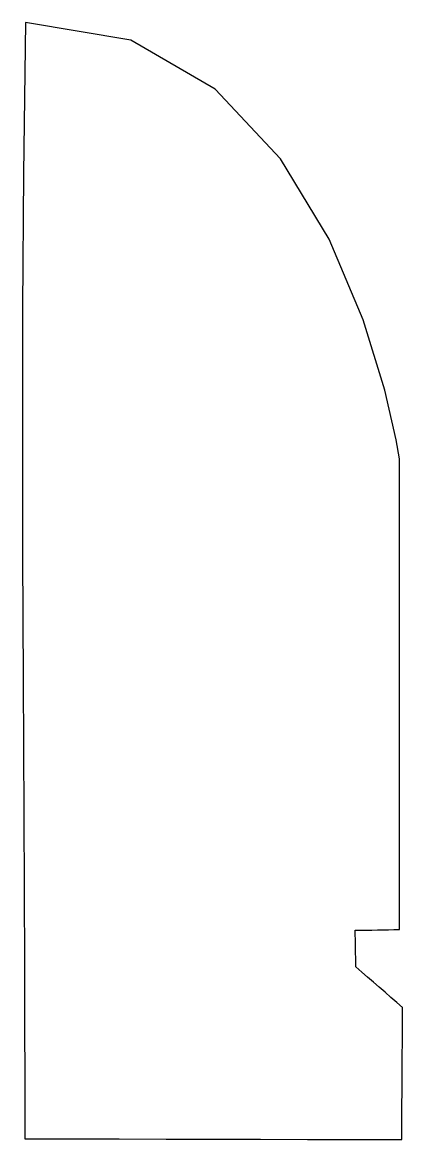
# Model space of a CAD drawing. Extents: x -1 to 138, y -4 to 405.
import ezdxf

# ---------------------------------------------------------------- set-up
doc = ezdxf.new("R2010")
doc.units = 0
doc.layers.add('Layer_1', color=7, linetype='CONTINUOUS')

msp = doc.modelspace()

# ---------------------------------------------------------------- linework, layer by layer
at = {"layer": 'Layer_1', "color": 7}
msp.add_lwpolyline([(138.006528, -4.401276), (138.048128, 1.654964), (138.089728, 7.711124), (138.131328, 13.767364), (138.172928, 19.823524), (138.214528, 25.879684), (138.256128, 31.935924), (138.297728, 37.992084), (138.339328, 44.048316), (136.196448, 45.90546), (134.053648, 47.762604), (131.910768, 49.619748), (129.767888, 51.476892), (127.625008, 53.334028), (125.482208, 55.191172), (123.339328, 57.048316), (121.196448, 58.90546), (121.160448, 60.584036), (121.124448, 62.262604), (121.088448, 63.94118), (121.052448, 65.619748), (121.016448, 67.298324), (120.980448, 68.976892), (120.944448, 70.655468), (120.908448, 72.334036), (122.944208, 72.369716), (124.979888, 72.405396), (127.015648, 72.441076), (129.051328, 72.476756), (131.087008, 72.512436), (133.122768, 72.548116), (135.158448, 72.583796), (137.194208, 72.619476), (137.194208, 94.190908), (137.194208, 115.762332), (137.194208, 137.333764), (137.194208, 158.905188), (137.194208, 180.47662), (137.194208, 202.048044), (137.194208, 223.619476), (137.194208, 245.190876), (135.974288, 252.119276), (131.787248, 270.373836), (123.841888, 296.158876), (111.347088, 325.678756), (93.51176, 355.137636), (69.544775, 380.739772), (38.654978, 398.689452), (0.051378, 405.190892), (-0.688622, 349.807876), (-1.064942, 300.398636), (-1.159182, 254.580076), (-1.053182, 209.968908), (-0.828542, 164.181868), (-0.566862, 114.835732), (-0.350062, 59.547252), (-0.259582, -4.066796), (17.023138, -4.108396), (34.305858, -4.149996), (51.58861, -4.191596), (68.871343, -4.233196), (86.154088, -4.274796), (103.436848, -4.316396), (120.719568, -4.357996), (138.006528, -4.401276)], dxfattribs=at)

doc.saveas('drawing.dxf')
